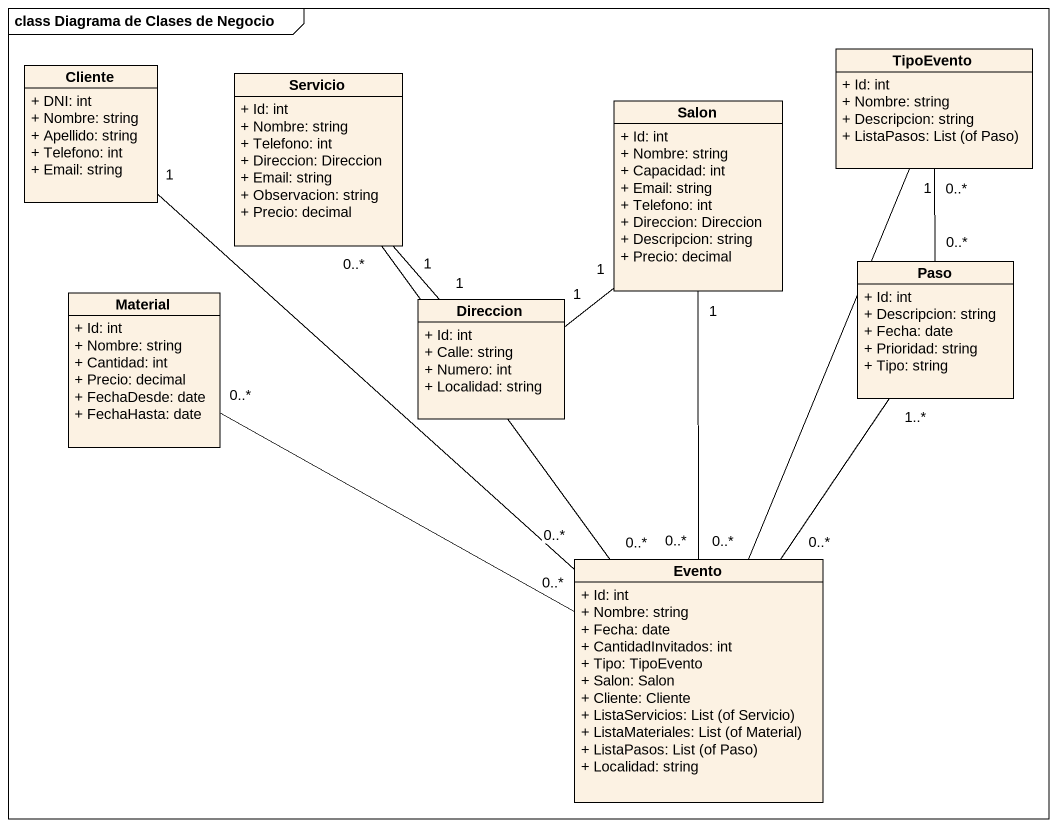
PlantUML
@startuml
mainframe class Diagrama de Clases de Negocio
hide circle
hide empty members
skinparam classAttributeIconSize 0
class TipoEvento {
  + Id: int
  + Nombre: string
  + Descripcion: string
  {field} + ListaPasos: List (of Paso)
}
class Cliente {
  + DNI: int
  + Nombre: string
  + Apellido: string
  + Telefono: int
  + Email: string
}
class Servicio {
  + Id: int
  + Nombre: string
  + Telefono: int
  + Direccion: Direccion
  + Email: string
  + Observacion: string
  + Precio: decimal
}
class Salon {
  + Id: int
  + Nombre: string
  + Capacidad: int
  + Email: string
  + Telefono: int
  + Direccion: Direccion
  + Descripcion: string
  + Precio: decimal
}
class Material {
  + Id: int
  + Nombre: string
  + Cantidad: int
  + Precio: decimal
  + FechaDesde: date
  + FechaHasta: date
}
class Direccion {
  + Id: int
  + Calle: string
  + Numero: int
  + Localidad: string
}
class Paso {
  + Id: int
  + Descripcion: string
  + Fecha: date
  + Prioridad: string
  + Tipo: string
}
class Evento {
  + Id: int
  + Nombre: string
  + Fecha: date
  + CantidadInvitados: int
  + Tipo: TipoEvento
  + Salon: Salon
  + Cliente: Cliente
  {field} + ListaServicios: List (of Servicio)
  {field} + ListaMateriales: List (of Material)
  {field} + ListaPasos: List (of Paso)
  + Localidad: string
}
Cliente "1" -- "0..*" Evento
Servicio "0..*" -- "0..*" Evento
Material "0..*" -right- "0..*" Evento
Direccion "1" -up- "1" Servicio
Direccion "1" -up- "1" Salon
Paso "0..*" -up- "0..*" TipoEvento
Evento "0..*" -up- "1" TipoEvento
Evento "0..*" -up- "1" Salon
Evento "0..*" -up- "1..*" Paso
@enduml
